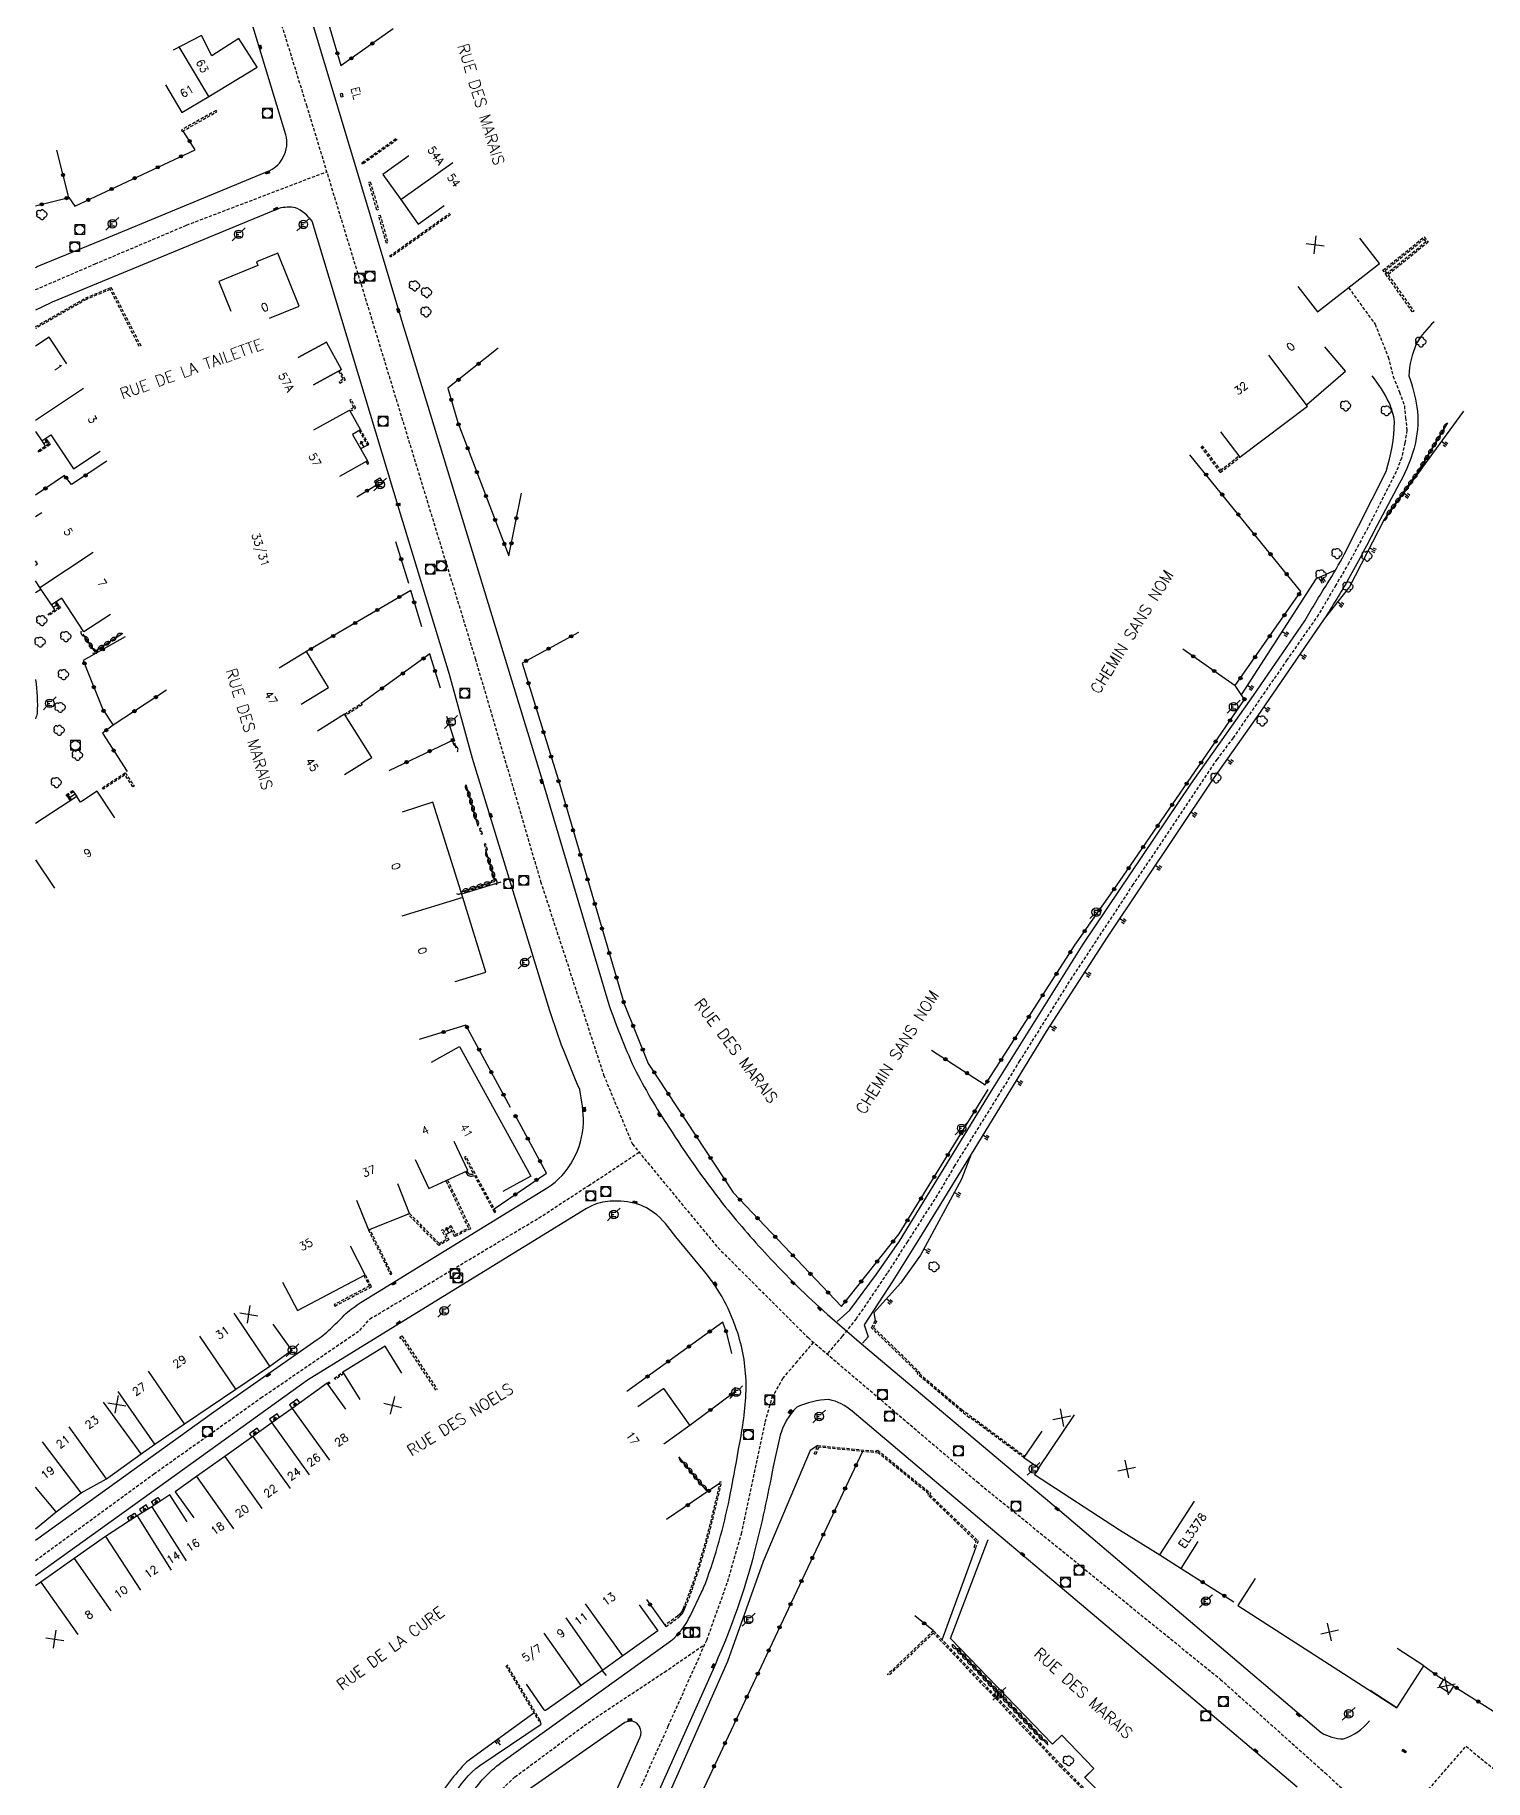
# Model space of a CAD drawing. Header units: millimetres. Extents: x 163000 to 164000, y 123999 to 125000.
# Drawn here: x 162999.9 to 163226.5, y 124371.5 to 124644.2 of the extents above; entities that cross this region are included whole.
import ezdxf
from ezdxf.enums import TextEntityAlignment as Align

# ---------------------------------------------------------------- set-up
doc = ezdxf.new("R2010")
doc.units = ezdxf.units.MM
doc.linetypes.add('DASHED', pattern=[0.75, 0.5, -0.25])
doc.layers.get('0').update_dxf_attribs({"linetype": 'CONTINUOUS'})
for name, color, linetype in [('W0001', 6, 'DASHED'), ('W0008', 7, 'CONTINUOUS'), ('W0100', 7, 'CONTINUOUS'), ('W0112', 1, 'DASHED'), ('W0211', 2, 'CONTINUOUS'), ('W0300', 7, 'CONTINUOUS'), ('W0310', 3, 'CONTINUOUS'), ('W0322', 7, 'CONTINUOUS'), ('W0334', 7, 'CONTINUOUS'), ('W0400', 7, 'CONTINUOUS'), ('W0420', 7, 'CONTINUOUS'), ('W0471', 7, 'CONTINUOUS'), ('W0984', 7, 'CONTINUOUS'), ('W0989', 7, 'CONTINUOUS'), ('W0991', 7, 'CONTINUOUS'), ('W1102', 7, 'CONTINUOUS')]:
    doc.layers.add(name, color=color, linetype=linetype)
doc.styles.get("Standard").update_dxf_attribs({"font": 'romans.shx', "width": 0.85})

# ---------------------------------------------------------------- blocks, each defined once
blk = doc.blocks.new('t991o')
at = {"color": 0, "linetype": 'Continuous'}
for p, q in [((-1, 1), (1, -1)), ((-1, -1), (1, 1))]:
    blk.add_line(p, q, dxfattribs=at)
blk = doc.blocks.new('t310o')
at = {"color": 0, "linetype": 'Continuous'}
for centre, start, end in [((-0.5, 0.38), 216.8699, 323.1304), ((0.5, -0.37), 36.8699, 143.1303)]:
    blk.add_arc(centre, 0.625, start, end, dxfattribs=at)
blk = doc.blocks.new('t322o')
at = {"color": 0, "linetype": 'Continuous'}
for radius in [0.25, 0.15]:
    blk.add_circle((0, 0), radius, dxfattribs=at)
blk = doc.blocks.new('t211o')
at = {"color": 0, "linetype": 'Continuous'}
for p, q in [((-0.29, 0.5), (-0.29, 0)), ((0, 1), (0, 0)), ((0.29, 0.5), (0.29, 0))]:
    blk.add_line(p, q, dxfattribs=at)
blk = doc.blocks.new('T420')
for p, q in [((0.75, 0.75), (-0.75, 0.75)), ((-0.75, 0.75), (-0.75, -0.75)), ((0.75, 0.75), (0.75, -0.75)), ((0.75, -0.75), (-0.75, -0.75))]:
    blk.add_line(p, q)
blk.add_ellipse((0, 0), major_axis=(-0.53, 0.53), ratio=1, start_param=3.926991, end_param=10.210176)
blk = doc.blocks.new('T300')
for p, q in [((-0.8, 0.51), (-0.86, 0.34)), ((-0.86, 0.34), (-0.86, 0.17)), ((-0.86, 0.17), (-0.74, 0.06)), ((-0.69, 0.63), (-0.8, 0.51)), ((-0.8, -0.06), (-0.74, 0.06)), ((-0.74, 0.06), (-0.69, 0.11)), ((-0.57, 0.69), (-0.69, 0.63)), ((-0.46, 0.69), (-0.57, 0.69)), ((-0.29, 0.63), (-0.46, 0.69)), ((-0.29, 0.63), (-0.17, 0.74)), ((-0.23, 0.57), (-0.29, 0.63)), ((-0.17, 0.74), (-0.06, 0.8)), ((-0.06, 0.8), (0.06, 0.8)), ((0.06, 0.8), (0.23, 0.74)), ((0.23, 0.74), (0.34, 0.63)), ((0.34, 0.63), (0.4, 0.51)), ((0.46, 0.46), (0.34, 0.46)), ((0.4, 0.51), (0.4, 0.46)), ((0.57, 0.4), (0.46, 0.46)), ((0.57, 0.4), (0.69, 0.29)), ((0.69, 0.29), (0.74, 0.17)), ((0.74, 0.06), (0.69, -0.17)), ((0.74, 0.17), (0.74, 0.06)), ((-0.8, -0.17), (-0.8, -0.06)), ((-0.8, -0.23), (-0.8, -0.17)), ((-0.74, -0.34), (-0.8, -0.23)), ((-0.69, -0.4), (-0.74, -0.34)), ((-0.51, -0.46), (-0.69, -0.4)), ((-0.4, -0.46), (-0.51, -0.46)), ((-0.4, -0.46), (-0.34, -0.46)), ((-0.34, -0.46), (-0.34, -0.4)), ((-0.34, -0.51), (-0.34, -0.46)), ((-0.29, -0.63), (-0.34, -0.51)), ((-0.17, -0.74), (-0.29, -0.63)), ((-0.06, -0.8), (-0.17, -0.74)), ((0.06, -0.8), (-0.06, -0.8)), ((0.17, -0.74), (0.06, -0.8)), ((0.23, -0.69), (0.17, -0.74)), ((0.29, -0.46), (0.23, -0.46)), ((0.29, -0.63), (0.23, -0.69)), ((0.46, -0.4), (0.29, -0.46)), ((0.34, -0.51), (0.29, -0.63)), ((0.34, -0.51), (0.34, -0.46)), ((0.57, -0.34), (0.46, -0.4)), ((0.63, -0.29), (0.57, -0.34)), ((0.69, -0.17), (0.63, -0.29))]:
    blk.add_line(p, q)
blk = doc.blocks.new('T400')
for p, q in [((-0.15, 0.3), (0.15, 0.3)), ((-0.15, -0.25), (-0.15, 0.3)), ((-0.15, 0.15), (0.15, 0.15)), ((-0.15, 0), (0.15, 0)), ((0.15, 0.3), (0.15, -0.25)), ((-0.15, -0.15), (0.15, -0.15)), ((-0.15, -0.25), (-0.15, -0.3)), ((-0.15, -0.3), (0.15, -0.3)), ((0.15, -0.3), (0.15, -0.25))]:
    blk.add_line(p, q)
blk = doc.blocks.new('T471')
for p, q in [((-0.333334, 0.333334), (-0.333334, -0.333334)), ((-0.333334, 0.333334), (0.333334, 0.333334)), ((-0.333334, 0), (0, 0)), ((0.500001, 0.500001), (1.000002, 1.000002)), ((-0.500001, -0.500001), (-1.000002, -1.000002)), ((-0.333334, -0.333334), (0.333334, -0.333334))]:
    blk.add_line(p, q)
blk.add_ellipse((0, 0), major_axis=(0.471405, 0.471405), ratio=1, start_param=5.4977871438, end_param=11.780972451)
blk = doc.blocks.new('t112o')
at = {"color": 0, "linetype": 'Continuous'}
for p, q in [((-0.5, 0.5), (0.5, 0.5)), ((-0.5, -0.5), (-0.5, 0.5)), ((0.5, 0.5), (0.5, -0.5)), ((0.5, -0.5), (-0.5, -0.5))]:
    blk.add_line(p, q, dxfattribs=at)

msp = doc.modelspace()

# ---------------------------------------------------------------- linework, layer by layer
at = {"layer": 'W0001'}
for points in [[(163028.26, 124678.66), (163042.32, 124633.2), (163068.71, 124546.71), (163078.92, 124511.9), (163088.77, 124481.67), (163093.26, 124470.86), (163106.63, 124454.68), (163120.71, 124440.62), (163147.1, 124418.12), (163185.16, 124387.23), (163201.53, 124372.6), (163211.03, 124363.87)], [(163000, 124604.37), (163009.31, 124608.39), (163023.6, 124614.45), (163045.5, 124622.8)], [(163205.18, 124604.67), (163209.33, 124598.97), (163211.39, 124593.82), (163212.15, 124590.82), (163213.14, 124588.36), (163213.9, 124586.21), (163214.08, 124584.37), (163214.3, 124582.4), (163213.99, 124580.43), (163213.45, 124578.05), (163212.64, 124575.95), (163208.2, 124567.17), (163205.25, 124561.7), (163203.18, 124558.17), (163200.49, 124553.6), (163195.56, 124546.52), (163192.11, 124541.5), (163187.13, 124534.34), (163184.62, 124530.98), (163171.49, 124511.4), (163161.94, 124496.89), (163153.78, 124483.86), (163150.55, 124478.62), (163143.61, 124467.46), (163140.92, 124462.89), (163136.25, 124455.64), (163133.07, 124450.67), (163130.16, 124446.37), (163128.22, 124443.57), (163126.05, 124440.83), (163123.7, 124438.07)], [(163211.78, 124363.23), (163223.54, 124376.77), (163236.47, 124366.26), (163244.57, 124376.6), (163251.64, 124380.91), (163259.06, 124382.46), (163265.95, 124387.97), (163296.3, 124426.21), (163306.3, 124423.97), (163318.88, 124435.17), (163307.67, 124445.85), (163309.92, 124453.26), (163316.29, 124474.79), (163347.75, 124491.37)], [(163000, 124405.8), (163018.47, 124419.32), (163035.22, 124431.2), (163050.66, 124441.76), (163052.25, 124443.54), (163078.62, 124459.31), (163086.39, 124464.36), (163094.31, 124469.59)], [(163065.86, 124315.66), (163068.45, 124317.79), (163071.12, 124321.13), (163073.72, 124324.91), (163075.72, 124329.73), (163085.15, 124349.38), (163098.88, 124379.93), (163104.89, 124393.36), (163108.16, 124402.48), (163110.31, 124409.97), (163114.02, 124427.47), (163115.13, 124431.25), (163116.77, 124434.22), (163118.84, 124436.66), (163121.58, 124439.88)], [(163077.96, 124334.4), (163070.89, 124348.32), (163068.74, 124352.99), (163068.14, 124356.85), (163068.37, 124360.48), (163069.18, 124365.45), (163071.26, 124368.56), (163074.9, 124371.98), (163086.33, 124380.43), (163098.28, 124388.36), (163104.61, 124392.72)]]:
    msp.add_lwpolyline(points, dxfattribs=at)
at = {"layer": 'W0008', "flags": 128}
for points in [[(163016.57, 124750.76), (163021.12, 124727.9, 0.0055), (163024.21, 124713.19, 0.0063), (163028.32, 124696.28), (163029.11, 124693.34), (163032.19, 124682.54), (163043.05, 124646.65), (163051.25, 124619.42), (163057.34, 124599.07), (163058.6, 124595.03), (163079.35, 124527.03), (163089.42, 124493.2, 0.0281), (163093.55, 124482.77, 0.031), (163098.97, 124473.5, 0.0231), (163107.37, 124461.59, 0.0198), (163114.4, 124453.45, 0.0271), (163123.77, 124444.26), (163129.09, 124439.65), (163153.07, 124419.43), (163160.05, 124413.62), (163181.15, 124395.68), (163200.9, 124378.9, 0.1222), (163204.39, 124377.93, 0.142), (163208.45, 124380.73)], [(163000, 124607.84, -0.001644), (163000.27, 124607.97), (163011.45, 124612.58), (163036.61, 124623.01, 0.1773), (163038.71, 124625.1, 0.1898), (163039.12, 124628.57), (163033.66, 124646.59), (163023.59, 124679.69), (163021.56, 124686.46, 0.0264), (163016.58, 124695.33, 0.037), (163011.56, 124701.79, 0.0198), (163004.41, 124708.98), (163000, 124712.68)], [(163000, 124408.96), (163027.88, 124429.04), (163044.02, 124440.32, 0.0366), (163046.35, 124442.24, 0.0137), (163048.48, 124444.39, -0.0152), (163049.61, 124445.29, -0.0162), (163050.9, 124446.14), (163053.46, 124447.7), (163079.95, 124464.03, 0.1292), (163084.02, 124468.45, 0.1159), (163085.62, 124474.15, 0.0552), (163085.03, 124479.38, -0.0094), (163082.49, 124485.57, -0.0167), (163080.39, 124491.68), (163068.28, 124531.12), (163064.67, 124544.22), (163056.81, 124570.01), (163043.2, 124615.06, 0.1382), (163040.62, 124617.15, 0.1083), (163038.02, 124617.06), (163002.61, 124602.41, 0.019209), (163000, 124601.14, 0.0564)], [(163135.01, 124455.72), (163149.38, 124479.19), (163163.7, 124502.11), (163180.56, 124527.11), (163190.33, 124540.97), (163198.34, 124552.62, -0.005), (163201.83, 124558.42, 0.0222), (163204.56, 124563.07), (163211.04, 124575.98, 0.0722), (163212.37, 124583.72, 0.0691), (163211.52, 124586.72, 0.0563), (163208.86, 124590.91)], [(163214.61, 124590.91, -0.04391), (163215.86, 124586.03, -0.0877), (163215.64, 124580.45, -0.0679), (163213.14, 124574.13), (163209.21, 124566.69, -0.008), (163205.2, 124559.19, -0.0102), (163201.4, 124552.93)], [(163000, 124543.43, -0.047935), (163000.25, 124538.15, -0.006685), (163000, 124537.29, -0.0933)], [(163068.2, 124369.44, -0.0921), (163073.09, 124374.45), (163099.29, 124393.27, 0.1221), (163102.33, 124397.23), (163104.07, 124400.83, 0.029749), (163104.99, 124403.09, 0.0396), (163108.6, 124416.35, 0.0068), (163110.04, 124424.16, 0.0428), (163111.05, 124432.91, 0.0769), (163109.72, 124441.35, 0.0466), (163107.6, 124446.38, 0.0489), (163104.58, 124450.9), (163100.07, 124456.37), (163098.82, 124457.97, 0.1224), (163094.92, 124461.17, 0.0961), (163090.98, 124461.95, 0.0832), (163087.84, 124461.59, 0.0617), (163086.09, 124460.78), (163056.22, 124442.42), (163042.47, 124433.95), (163015.51, 124414.57), (163000, 124403.39)], [(163197.14, 124370.36), (163181.85, 124383.33), (163160.13, 124401.67), (163149.21, 124410.87), (163127.6, 124429.13, 0.1327), (163123.96, 124430.94, 0.099), (163118.95, 124429.76, 0.1284), (163116.36, 124425.36), (163115.28, 124420.48, -0.0146), (163112.32, 124407.04, -0.0409), (163106.23, 124389.62), (163078.67, 124327.86, -0.0542)]]:
    msp.add_lwpolyline(points, format="xyb", dxfattribs=at)
for points in [[(163146.21, 124469.31), (163138.12, 124456.17)], [(163138.12, 124456.17), (163133.98, 124449.52), (163129.5, 124442.63), (163130.13, 124440.76), (163129.21, 124439.76)], [(163125.27, 124443.15), (163127.24, 124444.89), (163131.4, 124450.54), (163135.01, 124455.72)]]:
    msp.add_lwpolyline(points, dxfattribs=at)
msp.add_lwpolyline([(163076.33, 124369.52, 0.061), (163072.86, 124365.8, 0.0758), (163071.41, 124362.63, 0.0627), (163070.87, 124359.12, 0.1231), (163072.07, 124353.17), (163074.32, 124348.65, 0.1854), (163076.54, 124346.47, 0.2159), (163079.76, 124346.88, 0.1579), (163081.34, 124348.57), (163094.45, 124378.09, 0.2283), (163094.39, 124379.84, 0.2165), (163093.31, 124380.67, 0.1213), (163092.11, 124380.49)], format="xyb", close=True, dxfattribs=at)
at = {"layer": 'W0100'}
for p, q in [((163000.97, 124580.72), (163001.49, 124579.93)), ((163002.16, 124580.37), (163001.63, 124581.16)), ((163051.85, 124580.08), (163050.8, 124579.49)), ((163002.47, 124555.1), (163002.97, 124554.35)), ((163003.74, 124554.86), (163003.25, 124555.61)), ((163004.94, 124525.22), (163005.41, 124524.5)), ((163005.95, 124525.9), (163006.46, 124525.18)), ((163212.75, 124382.77), (163208.54, 124385.47))]:
    msp.add_line(p, q, dxfattribs=at)
for points in [[(163020.32, 124636.35), (163022.88, 124632.06), (163027.07, 124634.56), (163034.65, 124639.11), (163031.79, 124643.59), (163027.57, 124640.9), (163025.94, 124644.08), (163021.49, 124641.8)], [(163043.46, 124582.44), (163049.07, 124585.56), (163050.79, 124582.47), (163049.53, 124581.74), (163051.86, 124577.61), (163047.5, 124575.16)], [(163001.23, 124580.32), (163001.89, 124580.76), (163001.5, 124580.84), (163001.82, 124580.37), (163001.89, 124580.76)], [(163051.33, 124579.78), (163050.83, 124580.66), (163050.73, 124580.27), (163051.22, 124580.55), (163050.83, 124580.66)], [(163000, 124568.92), (163000.98, 124569.57)], [(163000, 124561.3), (163000.32, 124561.51), (163000, 124561.99)], [(163011.71, 124553.62), (163007.53, 124550.88), (163004.08, 124556.15), (163002.47, 124555.1), (163000.68, 124557.83), (163000, 124558.86)], [(163002.72, 124554.72), (163003.49, 124555.24), (163003.1, 124555.32), (163003.41, 124554.84), (163003.49, 124555.24)], [(163006.21, 124525.54), (163005.17, 124524.86), (163005.57, 124524.78), (163005.26, 124525.25), (163005.17, 124524.86)], [(163061.88, 124483.67), (163066.26, 124486.09), (163077.42, 124465.87), (163073.04, 124463.46)], [(163064.58, 124457.01), (163064.18, 124457.77), (163064.06, 124457.39), (163064.56, 124457.65), (163064.18, 124457.77)], [(163098.19, 124424.03), (163102.26, 124426.92), (163098.18, 124432.68), (163094.1, 124429.79)], [(163038.14, 124428.18), (163037.77, 124428.7), (163036.56, 124427.86), (163036.95, 124427.32)], [(163041.29, 124430.43), (163040.88, 124431.01), (163039.68, 124430.14), (163040.09, 124429.57)], [(163040.28, 124430.58), (163040.69, 124430), (163040.75, 124430.4), (163040.29, 124430.07), (163040.69, 124430)], [(163035.02, 124425.94), (163034.64, 124426.47), (163033.42, 124425.61), (163033.81, 124425.07)], [(163034.03, 124426.04), (163034.42, 124425.51), (163034.48, 124425.9), (163034.02, 124425.57), (163034.42, 124425.51)], [(163037.17, 124428.28), (163037.54, 124427.75), (163037.61, 124428.14), (163037.15, 124427.81), (163037.54, 124427.75)], [(163018.49, 124414.42), (163018.11, 124415.01), (163019.13, 124415.64), (163019.5, 124415.07)], [(163018.62, 124415.32), (163018.99, 124414.75), (163019.08, 124415.14), (163018.6, 124414.83), (163018.99, 124414.75)], [(163014.68, 124412), (163014.35, 124412.51), (163015.46, 124413.18), (163015.77, 124412.71)], [(163014.9, 124412.84), (163015.22, 124412.35), (163015.31, 124412.74), (163014.83, 124412.43), (163015.22, 124412.35)], [(163017.66, 124413.89), (163017.29, 124414.49), (163016.26, 124413.79), (163016.61, 124413.23)], [(163016.77, 124414.14), (163017.13, 124413.56), (163017.22, 124413.95), (163016.74, 124413.65), (163017.13, 124413.56)]]:
    msp.add_lwpolyline(points, dxfattribs=at)
msp.add_lwpolyline([(163048.04, 124634.51), (163047.77, 124634.43), (163047.64, 124634.99), (163047.91, 124635.07)], close=True, dxfattribs=at)
at = {"layer": 'W0100', "flags": 128}
for points in [[(163058.33, 124625.27), (163054.26, 124622.37), (163057.06, 124618.43), (163059.77, 124614.62), (163063.85, 124617.52)], [(163197.26, 124604.85), (163200.33, 124600.9), (163210.03, 124608.44), (163206.96, 124612.39)], [(163036.58, 124599.9), (163041.21, 124601.78), (163037.85, 124610.05), (163034.5, 124608.71), (163034.74, 124608.13), (163028.65, 124605.66), (163030.53, 124601.02)], [(163004.88, 124592.77), (163002.12, 124596.94), (163000, 124595.54)], [(163047.8, 124591.88), (163043.42, 124589.47), (163047.8, 124591.88), (163045.45, 124596.17), (163041.06, 124593.76), (163045.45, 124596.17)], [(163185.17, 124582.17), (163188.19, 124578.18), (163198.77, 124586.17), (163198.62, 124586.39), (163204.72, 124591.62), (163201.46, 124595.41)], [(163000, 124582.18), (163000.97, 124580.72), (163002.4, 124581.68), (163005.91, 124576.39), (163010.08, 124579.15)], [(163041.49, 124539.6), (163045.77, 124542.18), (163042.36, 124547.82), (163038.08, 124545.23)], [(163048.3, 124528.61), (163052.53, 124531.27), (163048.29, 124538.04), (163044.06, 124535.38)], [(163012.39, 124521.85), (163009.62, 124526.01), (163007.04, 124524.29), (163006.46, 124525.18), (163000, 124520.97)], [(163065.58, 124496.28), (163070.36, 124497.75), (163066.78, 124509.39), (163062.06, 124524.27), (163057.3, 124522.75)], [(163059.34, 124468.43), (163061.47, 124463.9), (163067.55, 124466.76), (163065.42, 124471.29)], [(163050.17, 124462.11), (163052.01, 124457.46), (163058.45, 124460.02), (163056.61, 124464.66)], [(163038.57, 124449.28), (163040.91, 124444.86), (163051.52, 124450.46), (163049.19, 124454.89)], [(163000, 124410.73), (163003.22, 124413.39), (163007.12, 124416.36), (163011.1, 124418.56), (163016.48, 124422.46), (163018.66, 124423.98), (163023.27, 124427.13), (163031.28, 124432.55), (163036.61, 124436.14), (163040.07, 124438.66), (163037.13, 124442.71)], [(163057.26, 124435.07), (163054.62, 124439.31), (163048.03, 124435.22), (163050.67, 124430.97)], [(163048.49, 124429.45), (163045.57, 124433.51), (163040.08, 124429.57), (163036.92, 124427.31), (163033.94, 124425.16), (163029.56, 124422.03), (163025.16, 124418.92), (163021.81, 124416.54), (163024.72, 124412.46)], [(163157.26, 124426.01), (163154.45, 124421.87), (163156.77, 124420.3), (163156.13, 124419.26), (163169.41, 124410.59), (163175.69, 124406.66), (163179, 124404.55), (163181.69, 124408.77)], [(163023.71, 124411.84), (163020.99, 124416.04), (163018.16, 124414.21), (163015.86, 124412.77), (163010.93, 124409.54), (163006.02, 124406.11), (163000.81, 124402.41), (163000, 124401.82)], [(163190.59, 124402.98), (163187.88, 124398.77), (163212.75, 124382.77), (163216.97, 124389.34), (163212.76, 124392.04)]]:
    msp.add_lwpolyline(points, dxfattribs=at)
at = {"layer": 'W0100'}
msp.add_lwpolyline([(163094.34, 124398.88), (163097.25, 124394.82), (163091.78, 124390.9), (163088.65, 124388.65), (163085.25, 124386.27), (163079.79, 124382.41, -0.2212), (163079.6, 124382.38, -0.1426), (163079.47, 124382.49), (163076.72, 124386.46)], format="xyb", dxfattribs=at)
at = {"layer": 'W0100', "flags": 128}
msp.add_lwpolyline([(163220.01, 124387.2), (163219.33, 124386.16), (163220.94, 124385.1), (163221.65, 124386.17)], close=True, dxfattribs=at)
at = {"layer": 'W0112'}
msp.add_line((163211.36, 124606.7), (163211.37, 124606.69), dxfattribs=at)
for points in [[(163022.92, 124629.1), (163028.32, 124632.15), (163028.2, 124632.36), (163022.8, 124629.32)], [(163053.34, 124616.81), (163052.07, 124621.16), (163052.31, 124621.23), (163053.58, 124616.88)], [(163054.83, 124611.61), (163053.6, 124615.96), (163053.84, 124616.03), (163055.07, 124611.68)], [(163215.38, 124601.02), (163215.17, 124600.88), (163211.17, 124606.55), (163210.56, 124607.41), (163217, 124612.62), (163217.63, 124611.77), (163211.36, 124606.7), (163211.37, 124606.69)], [(163217.28, 124611.82), (163211.22, 124606.91), (163210.9, 124607.36), (163216.96, 124612.26)], [(163000.41, 124579.2), (163002.16, 124580.37), (163002.3, 124580.16), (163000.55, 124578.99)], [(163003.88, 124554.65), (163002.09, 124553.46), (163001.96, 124553.67), (163003.74, 124554.86)], [(163015.19, 124526.67), (163013.95, 124528.54), (163010.6, 124526.34), (163010.47, 124526.55), (163014.02, 124528.89), (163015.4, 124526.8)], [(163004.8, 124525.43), (163005.81, 124526.11), (163005.95, 124525.9), (163004.94, 124525.22)], [(163069.85, 124519.34), (163069.59, 124520.21), (163069.35, 124520.14), (163069.61, 124519.27)], [(163070.1, 124517.73), (163070.38, 124516.77), (163070.62, 124516.84), (163070.34, 124517.8)], [(163146.68, 124407.87), (163147, 124408.78), (163139.47, 124416.01), (163139.55, 124416.22), (163131.75, 124422.58), (163122.39, 124423.5), (163121.91, 124422.34), (163121.68, 124422.44), (163122.23, 124423.77), (163131.48, 124422.86), (163131.59, 124423.04), (163139.86, 124416.3), (163139.76, 124416.07), (163147.29, 124408.85), (163146.91, 124407.79)], [(163098.5, 124395.47), (163100.5, 124396.92), (163100.79, 124397.18), (163101.04, 124397.49), (163101.25, 124397.84), (163101.42, 124398.21), (163101.59, 124398.59), (163101.86, 124399.26), (163102.12, 124399.93), (163102.36, 124400.58), (163102.6, 124401.24), (163102.83, 124401.9), (163103.05, 124402.55), (163103.29, 124403.28), (163103.53, 124404), (163103.76, 124404.74), (163103.98, 124405.47), (163104.2, 124406.21), (163104.42, 124406.95), (163104.63, 124407.69), (163104.84, 124408.44), (163105.04, 124409.19), (163105.24, 124409.93), (163105.44, 124410.68), (163105.63, 124411.43), (163105.82, 124412.18), (163106, 124412.92), (163106.17, 124413.65), (163106.35, 124414.38), (163106.52, 124415.12), (163106.69, 124415.85), (163106.86, 124416.58), (163107.03, 124417.31), (163107.2, 124418.05), (163106.95, 124418.1), (163106.78, 124417.37), (163106.62, 124416.64), (163106.45, 124415.9), (163106.28, 124415.17), (163106.11, 124414.44), (163105.93, 124413.71), (163105.75, 124412.98), (163105.57, 124412.24), (163105.39, 124411.5), (163105.2, 124410.75), (163105, 124410), (163104.8, 124409.25), (163104.6, 124408.51), (163104.39, 124407.76), (163104.18, 124407.02), (163103.96, 124406.28), (163103.74, 124405.54), (163103.52, 124404.81), (163103.29, 124404.08), (163103.06, 124403.35), (163102.82, 124402.63), (163102.59, 124401.98), (163102.36, 124401.32), (163102.13, 124400.67), (163101.88, 124400.02), (163101.63, 124399.36), (163101.36, 124398.69), (163101.2, 124398.32), (163101.02, 124397.96), (163100.83, 124397.63), (163100.61, 124397.35), (163100.34, 124397.11), (163098.35, 124395.67)]]:
    msp.add_lwpolyline(points, close=True, dxfattribs=at)
for points in [[(163056.52, 124627.82), (163051.14, 124623.99), (163051, 124624.2), (163056.37, 124628.02)], [(163064.86, 124616.1), (163055.48, 124609.42), (163055.34, 124609.63), (163064.71, 124616.3)], [(163000, 124598.59), (163007.83, 124603.07), (163011.78, 124604.72), (163016.44, 124595.61)], [(163016.21, 124595.5), (163011.67, 124604.4), (163007.94, 124602.85), (163000, 124598.3)], [(163047.33, 124591.62), (163048.08, 124590.38), (163047.43, 124589.99), (163047.56, 124589.78), (163048.42, 124590.29), (163047.55, 124591.74)], [(163049.18, 124585.36), (163050.06, 124585.85), (163049.31, 124587.2), (163049.09, 124587.07), (163049.72, 124585.94), (163049.06, 124585.58), (163049.07, 124585.56)], [(163050.57, 124582.34), (163051.85, 124580.08), (163052.07, 124580.2), (163050.79, 124582.47)], [(163182.08, 124579.83), (163185.13, 124575.78), (163188.19, 124578.18)], [(163182.28, 124579.98), (163185.18, 124576.14), (163188.03, 124578.38)], [(163051.64, 124577.49), (163051.88, 124577.08), (163052.1, 124577.21), (163051.86, 124577.61)], [(163048.29, 124538.04), (163050.9, 124539.72), (163051.04, 124539.51), (163048.43, 124537.83)], [(163067.15, 124466.58), (163067.27, 124466.39), (163067.39, 124466.22), (163067.52, 124466.08), (163067.66, 124465.97), (163067.81, 124465.89), (163067.95, 124465.86), (163068.11, 124465.86), (163068.27, 124465.89), (163068.44, 124465.92), (163068.57, 124465.96), (163071.71, 124460.18), (163071.93, 124460.3), (163067.24, 124468.93), (163067.02, 124468.81), (163068.45, 124466.18), (163068.38, 124466.17), (163068.22, 124466.13), (163068.09, 124466.11), (163067.98, 124466.11), (163067.89, 124466.13), (163067.79, 124466.18), (163067.7, 124466.26), (163067.59, 124466.38), (163067.48, 124466.53), (163067.38, 124466.68)], [(163064.38, 124465.27), (163067.97, 124457.64), (163065.5, 124456.39), (163064.69, 124458.01), (163064.91, 124458.12), (163065.61, 124456.73), (163067.64, 124457.76), (163064.15, 124465.17)], [(163058.45, 124460.02), (163063.06, 124455.35), (163064.23, 124456.01), (163063.46, 124457.42), (163063.68, 124457.54), (163064.57, 124455.91), (163063.01, 124455.04), (163058.2, 124459.92)], [(163052.01, 124457.46), (163055.45, 124450.5), (163055.67, 124450.61), (163052.24, 124457.56)], [(163051.3, 124450.35), (163052.17, 124448.7), (163046.64, 124445.76), (163046.76, 124445.54), (163052.51, 124448.6), (163051.52, 124450.46)], [(163154.45, 124421.87), (163145.99, 124428.15), (163145.92, 124428.07), (163137.82, 124434.92), (163137.88, 124435.11), (163130.65, 124442.16), (163131.22, 124443.28), (163131.44, 124443.17), (163130.95, 124442.21), (163138.16, 124435.18), (163138.11, 124435), (163144.73, 124429.4), (163154.59, 124422.08)], [(163062.56, 124432.4), (163057.18, 124440.54), (163057.07, 124440.46), (163056.94, 124440.67), (163057.25, 124440.88), (163062.77, 124432.54)], [(163048.16, 124435.01), (163046.83, 124434.07), (163046.69, 124434.28), (163048.03, 124435.22)], [(163045.57, 124433.51), (163045.87, 124433.72), (163046.01, 124433.51), (163045.71, 124433.31)], [(163171.63, 124362.3), (163160.36, 124373.75), (163140.34, 124394.82), (163133.09, 124387.93)], [(163171.44, 124362.13), (163160.18, 124373.58), (163140.33, 124394.46), (163133.26, 124387.75)], [(163073.49, 124389.36), (163078.6, 124380.77), (163078.81, 124380.89), (163073.71, 124389.49)]]:
    msp.add_lwpolyline(points, dxfattribs=at)
at = {"layer": 'W0211', "flags": 128}
for points in [[(163223.17, 124585.36), (163210.75, 124568.45), (163205.33, 124557.92), (163201.39, 124552.92), (163190.92, 124537.65), (163183.76, 124527.59), (163167.48, 124503.2), (163157.95, 124488.45), (163146.21, 124469.31), (163144.71, 124465.4), (163138.3, 124453.53), (163135.17, 124449.11), (163130.99, 124444.49), (163131.22, 124443.28)], [(163188.43, 124541.08), (163200.18, 124559.22), (163203.17, 124560.6)], [(163122.23, 124423.77), (163121.06, 124422.97), (163113.71, 124405.66), (163108.15, 124390.04), (163082.25, 124331.48), (163085.55, 124330.24)], [(163141.7, 124393.39), (163146.92, 124407.78)]]:
    msp.add_lwpolyline(points, dxfattribs=at)
at = {"layer": 'W0211'}
msp.add_lwpolyline([(163077.89, 124381.96), (163067.4, 124374.36, 0.0604), (163062.38, 124367.76, 0.0511), (163060.74, 124359.39, 0.046976), (163061.67, 124352.56)], format="xyb", dxfattribs=at)
at = {"layer": 'W0211', "flags": 128}
msp.add_lwpolyline([(163064, 124353.69, -0.053263), (163063.63, 124362.2, -0.0846), (163065.36, 124368.76, -0.1364), (163069.45, 124373.79), (163079.02, 124380.21), (163078.81, 124380.89)], format="xyb", dxfattribs=at)
at = {"layer": 'W0310'}
msp.add_line((163000, 124557.04), (163000.84, 124557.59), dxfattribs=at)
at = {"layer": 'W0310', "flags": 128}
for points in [[(163220.67, 124583.58), (163215.9, 124575.68), (163210.73, 124568.46)], [(163007.41, 124550.56), (163009.23, 124547.83), (163013.62, 124550.7)], [(163065.74, 124532.7), (163065.51, 124533.5)], [(163069.17, 124520.51), (163067.28, 124526.99)], [(163066.5, 124510.27), (163071.84, 124511.96), (163070.38, 124516.77)], [(163104.92, 124416.68), (163100.55, 124421.98)], [(163158.25, 124376.94), (163143.32, 124392.67)]]:
    msp.add_lwpolyline(points, dxfattribs=at)
at = {"layer": 'W0322'}
for p, q in [((163179.27, 124548.22), (163187.48, 124542.5)), ((163020.47, 124541.78), (163012.11, 124536.31)), ((163095.46, 124399.68), (163098.35, 124395.67))]:
    msp.add_line(p, q, dxfattribs=at)
for points in [[(163041.45, 124660.65), (163047.72, 124639.37), (163055.88, 124645.15)], [(163072.28, 124595.2), (163064.45, 124588.98), (163066, 124583.59), (163073.97, 124562.78), (163075.92, 124572.58)], [(163055.24, 124529.25), (163065.4, 124534.08), (163064.26, 124537.68)], [(163074.22, 124476.6), (163067.25, 124489.43), (163059.93, 124487.21)]]:
    msp.add_lwpolyline(points, dxfattribs=at)
at = {"layer": 'W0322', "flags": 128}
for points in [[(163005.19, 124618.76), (163006.14, 124617.4), (163024.92, 124626.23), (163023.13, 124629.1)], [(163000, 124617.45), (163005.19, 124618.76), (163003.31, 124626.16)], [(163011.14, 124577.55), (163005.64, 124573.9), (163004.51, 124575.31), (163000, 124572.27)], [(163140, 124485.53), (163148.41, 124480.13), (163162.42, 124501.97), (163169.38, 124511.88), (163188.93, 124540.35), (163187.48, 124542.5), (163197.73, 124557.2), (163180.4, 124578.56)], [(163050.2, 124572.01), (163053.4, 124573.9)], [(163058.33, 124558.45), (163056.3, 124564.95)], [(163060.36, 124551.7), (163058.62, 124557.38), (163042.36, 124547.82)], [(163014, 124550.13), (163007.46, 124546.44), (163010.5, 124538.76), (163012.11, 124536.31), (163010.45, 124535.09), (163014.32, 124529.06)], [(163084.84, 124550.81), (163076.06, 124546.03), (163081.59, 124528.04), (163091.99, 124492.8), (163095.75, 124483.48), (163109.01, 124463.31), (163125.92, 124445.49), (163134.95, 124456.82), (163148.85, 124479.37)], [(163063.27, 124542.08), (163061.88, 124546.58), (163061.62, 124547.45), (163050.9, 124539.72)], [(163071.69, 124460.74), (163079.83, 124466.33), (163074.88, 124475.47)], [(163108.82, 124438.12), (163108.07, 124441.13), (163107.39, 124443.04), (163092.39, 124432.21)], [(163102.26, 124426.92), (163109.39, 124432.26), (163109.35, 124432.89)], [(163129.23, 124422.83), (163085.55, 124330.24)], [(163106.89, 124417.81), (163098.62, 124412.19)], [(163179, 124404.55), (163187.27, 124399.34)], [(163140.32, 124394.79), (163137.42, 124397.17)], [(163216.97, 124389.34), (163219.39, 124387.59), (163220.01, 124387.2)], [(163221.65, 124386.17), (163232.22, 124379.49)]]:
    msp.add_lwpolyline(points, dxfattribs=at)
at = {"layer": 'W0334', "flags": 128}
msp.add_lwpolyline([(163218.57, 124599.36, 0.077), (163215.76, 124595.89, 0.0883), (163214.61, 124590.91)], format="xyb", dxfattribs=at)
for points in [[(163066.61, 124509.96), (163072.77, 124511.84)], [(163064.1, 124456.76), (163065.06, 124457.26)], [(163189.83, 124345.99), (163163.96, 124371.9), (163165.37, 124373.32), (163163.93, 124371.87), (163165.36, 124373.31), (163160.38, 124378.51), (163158.93, 124377.08), (163142.96, 124393.61), (163148.88, 124409.07)], [(163088.54, 124388.55), (163089.16, 124387.82)]]:
    msp.add_lwpolyline(points, dxfattribs=at)
at = {"layer": 'W1102'}
for p, q in [((163027.07, 124634.56), (163022.44, 124642.29)), ((163057.06, 124618.43), (163065.21, 124624.22)), ((163198.77, 124586.17), (163192.74, 124594.15)), ((163000, 124584), (163007.51, 124588.95)), ((163000.68, 124557.83), (163009.02, 124563.34)), ((163000, 124515.26), (163002.94, 124510.84)), ((163066.78, 124509.39), (163057.22, 124506.46)), ((163036.61, 124436.14), (163031.02, 124444.43)), ((163031.28, 124432.55), (163025.68, 124440.83)), ((163023.27, 124427.13), (163017.64, 124435.39)), ((163018.66, 124423.98), (163012.93, 124432.18)), ((163016.48, 124422.46), (163010.61, 124430.56)), ((163040.08, 124429.57), (163045.92, 124421.45)), ((163011.1, 124418.56), (163005.23, 124426.66)), ((163036.92, 124427.31), (163042.74, 124419.17)), ((163156.77, 124420.3), (163162.38, 124428.58)), ((163007.12, 124416.36), (163001.06, 124424.32)), ((163033.94, 124425.16), (163039.77, 124417.04)), ((163029.56, 124422.03), (163035.38, 124413.9)), ((163025.16, 124418.92), (163030.93, 124410.75)), ((163003.22, 124413.39), (163000, 124417.28)), ((163175.69, 124406.66), (163181.1, 124415.07)), ((163015.86, 124412.77), (163021.17, 124404.29)), ((163018.16, 124414.21), (163023.54, 124405.77)), ((163010.93, 124409.54), (163016.41, 124401.18)), ((163006.02, 124406.11), (163011.75, 124397.91)), ((163000.81, 124402.41), (163006.61, 124394.26)), ((163091.78, 124390.9), (163085.94, 124399.02)), ((163088.65, 124388.65), (163082.93, 124396.85)), ((163085.25, 124386.27), (163079.48, 124394.44))]:
    msp.add_line(p, q, dxfattribs=at)

# ---------------------------------------------------------------- block references
at = {"layer": 'W0112', "rotation": 121.4575756291544}
msp.add_blockref('t112o', (163053.65, 124574.3), dxfattribs=at)
at = {"layer": 'W0211'}
for p, rotation in [((163220.53, 124580.08), 53.69979827530452), ((163214.61, 124572.02), 53.69979827530452), ((163209.36, 124563.55), 62.78733051888536), ((163201.27, 124558.62), 24.75232585196492), ((163204.29, 124554.98), 51.76688099454767), ((163195.67, 124550.41), 57.06911298228525), ((163198.45, 124546.86), 55.5468339271382), ((163190.23, 124542.02), 57.06911298228525), ((163192.79, 124538.62), 55.5468339271382), ((163187.02, 124530.45), 54.57200662447919), ((163181.37, 124522.21), 56.28245316181338), ((163175.82, 124513.89), 56.28245316181338), ((163170.27, 124505.57), 56.28245316181338), ((163164.8, 124497.2), 57.13537195672799), ((163159.37, 124488.8), 57.13537195672799), ((163154.12, 124480.29), 58.47016067426127), ((163148.89, 124471.77), 58.47016067426127), ((163144.46, 124462.84), 61.61192125047553), ((163139.71, 124454.04), 61.61192125047553), ((163133.74, 124446.05), 47.8640290699881), ((163072.06, 124377.74), 215.9345394500644)]:
    msp.add_blockref('t211o', p, dxfattribs=dict(at, rotation=rotation))
at = {"layer": 'W0300'}
for p in [(163001.02, 124616.07), (163059.26, 124604.95), (163061.14, 124603.91), (163061.05, 124600.87), (163216.5, 124596.18), (163204.77, 124586.19), (163211.12, 124585.43), (163203.41, 124563.12), (163208.1, 124562.71), (163200.94, 124559.79), (163205.13, 124557.9), (163001.02, 124552.64), (163000.75, 124549.29), (163004.76, 124550.15), (163004.4, 124544.2), (163003.88, 124539.08), (163191.71, 124536.97), (163003.72, 124535.5), (163006.58, 124531.6), (163003.28, 124527.34), (163184.5, 124528.06), (163140.44, 124451.68), (163161.46, 124374.49)]:
    msp.add_blockref('T300', p, dxfattribs=at)
at = {"layer": 'W0310'}
for p, rotation in [((163218.88, 124580.62), 238.8656007608737), ((163219.48, 124581.61), 238.8656007608737), ((163220.08, 124582.59), 238.8656007608737), ((163217.69, 124578.64), 238.8656007608737), ((163218.28, 124579.63), 238.8656007608737), ((163215.9, 124575.67), 234.3606162270292), ((163216.49, 124576.66), 238.8656007608737), ((163217.09, 124577.65), 238.8656007608737), ((163213.88, 124572.86), 234.3606162270292), ((163214.55, 124573.8), 234.3606162270292), ((163215.22, 124574.74), 234.3606162270292), ((163211.86, 124570.04), 234.3606162270292), ((163212.53, 124570.98), 234.3606162270292), ((163213.2, 124571.92), 234.3606162270292), ((163211.18, 124569.1), 234.3606162270292), ((163007.66, 124550.19), 303.6586381382001), ((163008.3, 124549.23), 303.6586381382001), ((163008.94, 124548.27), 303.6586381382001), ((163009.75, 124548.17), 33.21458670842931), ((163010.72, 124548.8), 33.21458670842931), ((163011.69, 124549.44), 33.21458670842931), ((163012.65, 124550.07), 33.21458670842931), ((163065.62, 124533.1), 106.2527656081371), ((163067.55, 124526.06), 106.2527656081371), ((163067.88, 124524.95), 106.2527656081371), ((163068.2, 124523.84), 106.2527656081371), ((163068.52, 124522.73), 106.2527656081371), ((163068.85, 124521.62), 106.2527656081371), ((163070.71, 124515.66), 106.8665027961137), ((163071.05, 124514.56), 106.8665027961137), ((163071.38, 124513.45), 106.8665027961137), ((163071.72, 124512.35), 106.8665027961137), ((163066.72, 124510.34), 17.60317277053124), ((163067.82, 124510.69), 17.60317277053124), ((163068.92, 124511.04), 17.60317277053124), ((163070.02, 124511.39), 17.60317277053124), ((163071.12, 124511.73), 17.60317277053124), ((163101.25, 124421.13), 129.5116150046777), ((163101.98, 124420.24), 129.5116150046777), ((163102.72, 124419.35), 129.5116150046777), ((163103.45, 124418.46), 129.5116150046777), ((163104.19, 124417.57), 129.5116150046777), ((163143.93, 124392.02), 133.5219855974917), ((163144.73, 124391.18), 133.5219855974917), ((163145.53, 124390.34), 133.5219855974917), ((163146.32, 124389.5), 133.5219855974917), ((163147.12, 124388.67), 133.5219855974917), ((163147.91, 124387.83), 133.5219855974917), ((163148.71, 124386.99), 133.5219855974917), ((163149.5, 124386.15), 133.5219855974917), ((163150.3, 124385.32), 133.5219855974917), ((163151.09, 124384.48), 133.5219855974917), ((163151.89, 124383.64), 133.5219855974917), ((163152.68, 124382.8), 133.5219855974917), ((163153.48, 124381.97), 133.5219855974917), ((163154.27, 124381.13), 133.5219855974917), ((163155.07, 124380.29), 133.5219855974917), ((163155.86, 124379.45), 133.5219855974917), ((163156.66, 124378.62), 133.5219855974917), ((163157.46, 124377.78), 133.5219855974917)]:
    msp.add_blockref('t310o', p, dxfattribs=dict(at, rotation=rotation))
at = {"layer": 'W0322'}
for p, rotation in [((163047.16, 124641.29), 286.4146034272883), ((163052.62, 124642.83), 35.30983183732979), ((163049.35, 124640.52), 35.30983183732979), ((163024.08, 124627.57), 121.8569614317624), ((163022.73, 124625.2), 25.19058577580419), ((163004.29, 124622.29), 104.217800082659), ((163019.11, 124623.49), 25.19058577580419), ((163011.87, 124620.09), 25.19058577580419), ((163015.49, 124621.79), 25.19058577580419), ((163000.96, 124617.69), 14.21780008260546), ((163004.83, 124618.67), 14.21780008260546), ((163008.25, 124618.39), 25.19058577580419), ((163069.23, 124592.78), 218.4825957618208), ((163066.1, 124590.29), 218.4825957618208), ((163064.97, 124587.16), 286.0150664646075), ((163066.1, 124583.32), 290.9554345072167), ((163067.53, 124579.59), 290.9554345072167), ((163068.96, 124575.85), 290.9554345072167), ((163001.54, 124573.31), 213.9955119200268), ((163004.77, 124574.99), 128.5160647643968), ((163007.81, 124575.34), 213.5680042681734), ((163051.8, 124572.96), 107.3138682601135), ((163182.92, 124575.46), 129.0398657065084), ((163070.39, 124572.12), 290.9554345072167), ((163185.44, 124572.35), 129.0398657065084), ((163071.82, 124568.38), 290.9554345072167), ((163075.14, 124568.66), 78.72212884518586), ((163187.96, 124569.24), 129.0398657065084), ((163074.36, 124564.74), 78.72212884518586), ((163190.48, 124566.14), 129.0398657065084), ((163057.14, 124562.27), 107.3138682601135), ((163073.25, 124564.64), 290.9554345072167), ((163193, 124563.03), 129.0398657065084), ((163195.52, 124559.92), 129.0398657065084), ((163197.45, 124556.8), 55.10502975352765), ((163053.4, 124554.31), 210.4785926510835), ((163056.84, 124556.34), 210.4785926510835), ((163059.18, 124555.52), 107.0197355249877), ((163049.95, 124552.28), 210.4785926510835), ((163195.16, 124553.51), 55.10502975352765), ((163046.5, 124550.25), 210.4785926510835), ((163083.69, 124550.19), 208.6007765848521), ((163192.87, 124550.23), 55.10502975352765), ((163007.64, 124545.98), 291.6070384700677), ((163010.51, 124548.16), 209.3852212429536), ((163043.05, 124548.22), 210.4785926510835), ((163060.63, 124546.74), 215.7929474935126), ((163076.67, 124546.36), 208.6007765848521), ((163080.18, 124548.28), 208.6007765848521), ((163180.91, 124547.08), 325.1050297534684), ((163190.58, 124546.95), 55.10502975352765), ((163057.39, 124544.4), 215.7929474935126), ((163062.43, 124544.79), 107.1986518447654), ((163184.19, 124544.79), 325.1050297534684), ((163188.29, 124543.67), 55.10502975352765), ((163009.11, 124542.26), 291.6070384700677), ((163018.8, 124540.69), 213.2004971790375), ((163054.14, 124542.06), 215.7929474935126), ((163077.03, 124542.87), 287.0927458859934), ((163188.91, 124540.37), 123.9638065023025), ((163010.63, 124538.57), 303.2004971790778), ((163015.45, 124538.5), 213.2004971790375), ((163078.21, 124539.05), 287.0927458859934), ((163011.06, 124535.54), 216.3306539299891), ((163079.38, 124535.22), 287.0927458859934), ((163186.67, 124537.07), 55.52880677122194), ((163012.2, 124532.36), 302.7357068390539), ((163061.59, 124532.27), 25.41546481751605), ((163065.2, 124533.99), 25.41546481751605), ((163184.41, 124533.77), 55.52880677122194), ((163057.98, 124530.55), 25.41546481751605), ((163080.56, 124531.4), 287.0927458859934), ((163182.15, 124530.47), 55.52880677122194), ((163081.73, 124527.57), 286.4374053537108), ((163179.88, 124527.18), 55.52880677122194), ((163177.62, 124523.88), 55.52880677122194), ((163082.86, 124523.74), 286.4374053537108), ((163083.99, 124519.9), 286.4374053537108), ((163175.35, 124520.58), 55.52880677122194), ((163085.12, 124516.06), 286.4374053537108), ((163173.09, 124517.28), 55.52880677122194), ((163170.83, 124513.99), 55.52880677122194), ((163086.25, 124512.23), 286.4374053537108), ((163168.55, 124510.7), 54.92644338478267), ((163087.39, 124508.39), 286.4374053537108), ((163166.25, 124507.42), 54.92644338478267), ((163088.52, 124504.55), 286.4374053537108), ((163163.95, 124504.15), 54.92644338478267), ((163089.65, 124500.72), 286.4374053537108), ((163161.7, 124500.85), 57.32203982720841), ((163090.78, 124496.88), 286.4374053537108), ((163159.54, 124497.48), 57.32203982720841), ((163157.38, 124494.11), 57.32203982720841), ((163091.91, 124493.05), 286.4374053537108), ((163063.75, 124488.37), 196.8529279209941), ((163067.42, 124489.13), 118.4961214254025), ((163093.39, 124489.33), 292.0224971999365), ((163155.22, 124490.74), 57.32203982720841), ((163069.32, 124485.62), 118.4961214254025), ((163094.89, 124485.62), 292.0224971999365), ((163153.06, 124487.38), 57.32203982720841), ((163142.19, 124484.12), 327.3220398271539), ((163150.9, 124484.01), 57.32203982720841), ((163071.23, 124482.1), 118.4961214254025), ((163096.69, 124482.07), 303.2960150389126), ((163145.56, 124481.96), 327.3220398271539), ((163148.74, 124480.64), 57.32203982720841), ((163073.14, 124478.58), 118.4961214254025), ((163098.88, 124478.72), 303.2960150389126), ((163075.01, 124475.23), 118.4471704893592), ((163101.08, 124475.38), 303.2960150389126), ((163146.75, 124475.97), 58.34697958845327), ((163103.27, 124472.04), 303.2960150389126), ((163144.65, 124472.56), 58.34697958845327), ((163076.92, 124471.71), 118.4471704893592), ((163078.82, 124468.19), 118.4471704893592), ((163105.47, 124468.69), 303.2960150389126), ((163142.56, 124469.16), 58.34697958845327), ((163078.28, 124465.27), 34.48727609128341), ((163107.66, 124465.35), 303.2960150389126), ((163140.46, 124465.75), 58.34697958845327), ((163074.98, 124463), 34.48727609128341), ((163110.08, 124462.18), 313.511665838058), ((163138.36, 124462.35), 58.34697958845327), ((163112.83, 124459.28), 313.511665838058), ((163136.26, 124458.94), 58.34697958845327), ((163115.59, 124456.38), 313.511665838058), ((163134.01, 124455.64), 51.47650604089964), ((163118.34, 124453.48), 313.511665838058), ((163121.09, 124450.58), 313.511665838058), ((163131.52, 124452.51), 51.47650604089964), ((163123.85, 124447.67), 313.511665838058), ((163129.03, 124449.38), 51.47650604089964), ((163126.54, 124446.26), 51.47650604089964), ((163102.11, 124439.23), 215.8466561178123), ((163105.36, 124441.58), 215.8466561178123), ((163107.89, 124441.63), 109.7376697264612), ((163098.87, 124436.89), 215.8466561178123), ((163095.63, 124434.55), 215.8466561178123), ((163108.67, 124431.72), 36.80979373476501), ((163105.47, 124429.32), 36.80979373476501), ((163128.22, 124420.68), 244.7452093464333), ((163105.23, 124416.69), 214.1963244832795), ((163126.51, 124417.06), 244.7452093464333), ((163101.92, 124414.44), 214.1963244832795), ((163124.8, 124413.45), 244.7452093464333), ((163123.1, 124409.83), 244.7452093464333), ((163121.39, 124406.21), 244.7452093464333), ((163119.68, 124402.59), 244.7452093464333), ((163182.39, 124402.42), 327.7893499777351), ((163096.01, 124398.92), 305.8551176399223), ((163117.98, 124398.98), 244.7452093464333), ((163185.77, 124400.29), 327.7893499777351), ((163138.87, 124395.98), 316.4925979101094), ((163116.27, 124395.36), 244.7452093464333), ((163114.56, 124391.74), 244.7452093464333), ((163112.86, 124388.12), 244.7452093464333), ((163218.72, 124388.07), 324.162347045571), ((163222.08, 124385.9), 327.699926448037), ((163111.15, 124384.5), 244.7452093464333), ((163225.46, 124383.76), 327.699926448037), ((163109.44, 124380.89), 244.7452093464333), ((163107.74, 124377.27), 244.7452093464333), ((163106.03, 124373.65), 244.7452093464333)]:
    msp.add_blockref('t322o', p, dxfattribs=dict(at, rotation=rotation))
at = {"layer": 'W0400'}
for p, rotation in [((163035.1, 124642.27), 17.15557827370803), ((163036.25, 124622.68), 110.159190980588), ((163037.55, 124616.98), 117.2526864961777), ((163056.69, 124601.11), 16.03744723412664), ((163056.7, 124570.79), 90), ((163079.09, 124527.53), 15.67465111768438), ((163071.12, 124522.25), 18.38519620701238), ((163085.75, 124476.31), 3.991344290056151), ((163097.51, 124475.48), 211.2303211326708), ((163093.66, 124461.78), 72.5311280456765), ((163055.99, 124449.1), 119.5705291104574), ((163106.19, 124449), 35.95165459207153), ((163118.35, 124449.19), 45.82249484411499), ((163122.55, 124445.16), 47.86126445591041), ((163056.74, 124442.93), 121.7900158177863), ((163036.36, 124434.79), 125.7491370620075), ((163117.94, 124429.05), 140.2083587528467), ((163159.62, 124413.87), 230.4469495688647), ((163154.25, 124406.76), 49.64387564351071), ((163100.45, 124394.3), 316.2062335600863), ((163105.91, 124389.31), 157.1197245981957), ((163092.89, 124380.91), 90), ((163197.35, 124381.7), 51.70811112715873), ((163190.69, 124376.06), 230.5595170823925), ((163213.85, 124376.03), 236.6748571089754)]:
    msp.add_blockref('T400', p, dxfattribs=dict(at, rotation=rotation))
at = {"layer": 'W0420'}
for p in [(163036.21, 124631.92), (163006.88, 124613.75), (163006.11, 124611.06), (163050.6, 124606.13), (163052.25, 124606.44), (163054.29, 124583.79), (163061.67, 124560.67), (163063.39, 124561.17), (163067.04, 124541.28), (163006.22, 124533.15), (163073.91, 124511.53), (163076.26, 124512.05), (163089.11, 124463.43), (163086.73, 124462.74), (163065.52, 124450.63), (163065.98, 124449.93), (163114.7, 124430.89), (163132.32, 124431.72), (163133.43, 124428.33), (163026.83, 124425.93), (163111.38, 124425.44), (163144.21, 124422.9), (163153.19, 124414.26), (163163.04, 124404.27), (163160.94, 124402.37), (163102.01, 124394.54), (163103.02, 124394.58), (163182.85, 124381.5), (163185.6, 124383.76)]:
    msp.add_blockref('T420', p, dxfattribs=at)
at = {"layer": 'W0471'}
for p in [(163012, 124614.66), (163041.85, 124614.55), (163031.74, 124613.01), (163053.84, 124573.92), (163002.22, 124539.73), (163064.93, 124536.82), (163187.22, 124539.2), (163165.74, 124507.1), (163076.43, 124499.25), (163144.72, 124473.33), (163090.36, 124459.87), (163063.85, 124444.81), (163040.16, 124438.66), (163109.48, 124432.09), (163122.44, 124428.3), (163155.96, 124420.12), (163182.88, 124399.43), (163182.9, 124399.46), (163111.43, 124396.56), (163150.62, 124384.97), (163205.21, 124381.84)]:
    msp.add_blockref('T471', p, dxfattribs=at)
at = {"layer": 'W0991'}
for p, rotation in [((163199.96, 124611.38), 37.86762299202049), ((163033.34, 124444.27), 36.03228565888457), ((163012.7, 124430.19), 34.97330803024192), ((163055.81, 124430.05), 31.84488773955153), ((163160.38, 124428.12), 325.8815936685845), ((163170.51, 124420.1), 327.2185053430326), ((163202.21, 124394.64), 57.32707909174056), ((163003.02, 124393.51), 35.94744419766666), ((163220.48, 124386.22), 326.7163545582526)]:
    msp.add_blockref('t991o', p, dxfattribs=dict(at, rotation=rotation))

# ---------------------------------------------------------------- texts
at = {"layer": 'W0984'}
for s, rotation, p in [('EL', 283.1068, (163050.12, 124635.06)), ('EL3378', 54.9763, (163180.8, 124410.48))]:
    msp.add_text(s, height=1.25, rotation=rotation, dxfattribs=at).set_placement(p, align=Align.MIDDLE)
at = {"layer": 'W0989'}
for s, rotation, p in [('RUE DES MARAIS', 286.9686, (163069.64, 124633.33)), ('RUE DE LA TAILETTE', 19.621, (163024.36, 124591.97)), ('CHEMIN SANS NOM', 58.0768, (163171.31, 124550.9)), ('RUE DES MARAIS', 286.9686, (163033.42, 124535.72)), ('CHEMIN SANS NOM', 58.0768, (163134.66, 124485.24)), ('RUE DES MARAIS', 307.1157, (163109.49, 124485.44)), ('RUE DES NOELS', 32.1771, (163066.35, 124427.84)), ('RUE DE LA CURE', 36.3926, (163055.46, 124392.1)), ('RUE DES MARAIS', 317.83, (163163.76, 124385.07))]:
    msp.add_text(s, height=1.75, rotation=rotation, dxfattribs=at).set_placement(p, align=Align.MIDDLE)
at = {"layer": 'W0991'}
for s, rotation, p in [('63', 297.1971, (163026.08, 124639.31)), ('61', 30.8989, (163023.64, 124635.37)), ('54A', 305.4176, (163062.59, 124625.33)), ('54', 305.4355, (163065.34, 124621.45)), ('0', 22.1025, (163035.81, 124601.63)), ('0', 40.6327, (163196.13, 124595.45)), ('1', 304.0065, (163003.51, 124592.2)), ('57A', 298.7662, (163039.17, 124589.93)), ('32', 37.0554, (163188.36, 124588.96)), ('3', 303.4055, (163008.9, 124584.12)), ('57', 299.0686, (163043.66, 124577.79)), ('5', 303.4812, (163005.12, 124566.53)), ('33/31', 287.968, (163035.08, 124563.72)), ('7', 303.4812, (163010.41, 124558.53)), ('47', 301.1461, (163036.79, 124540.6)), ('45', 302.0561, (163043.21, 124530.14)), ('9', 33.6883, (163008.16, 124516.37)), ('0', 287.6032, (163056.32, 124514.26)), ('0', 287.075, (163060.45, 124501.08)), ('4', 25.2197, (163060.89, 124473.02)), ('41', 298.9014, (163067.34, 124472.96)), ('37', 21.6177, (163052.1, 124466.64)), ('35', 27.8505, (163042.24, 124455.18)), ('31', 33.984, (163029.19, 124441.39)), ('29', 34.1012, (163022.51, 124436.88)), ('27', 34.2728, (163016.18, 124432.58)), ('23', 35.9249, (163008.8, 124427.39)), ('21', 37.2875, (163004.28, 124424.35)), ('28', 35.7322, (163047.79, 124424.64)), ('17', 305.3481, (163093.29, 124424.89)), ('26', 35.5815, (163043.45, 124421.52)), ('19', 37.2929, (163001.89, 124419.55)), ('24', 35.6709, (163040.39, 124419.33)), ('22', 35.6047, (163036.7, 124416.68)), ('20', 35.2197, (163032.26, 124413.53)), ('18', 35.4935, (163028.42, 124410.81)), ('14', 32.0287, (163021.52, 124406.28)), ('16', 32.5237, (163024.56, 124408.2)), ('12', 33.1943, (163018.05, 124404.04)), ('10', 34.9332, (163013.34, 124400.86)), ('13', 35.6012, (163089.57, 124399.77)), ('8', 35.4285, (163008.34, 124397.33)), ('11', 35.7578, (163085.25, 124396.67)), ('9', 34.9415, (163082.09, 124394.43)), ('5/7', 35.2612, (163077.61, 124391.28))]:
    msp.add_text(s, height=1.25, rotation=rotation, dxfattribs=at).set_placement(p, align=Align.MIDDLE)

doc.saveas('drawing.dxf')
